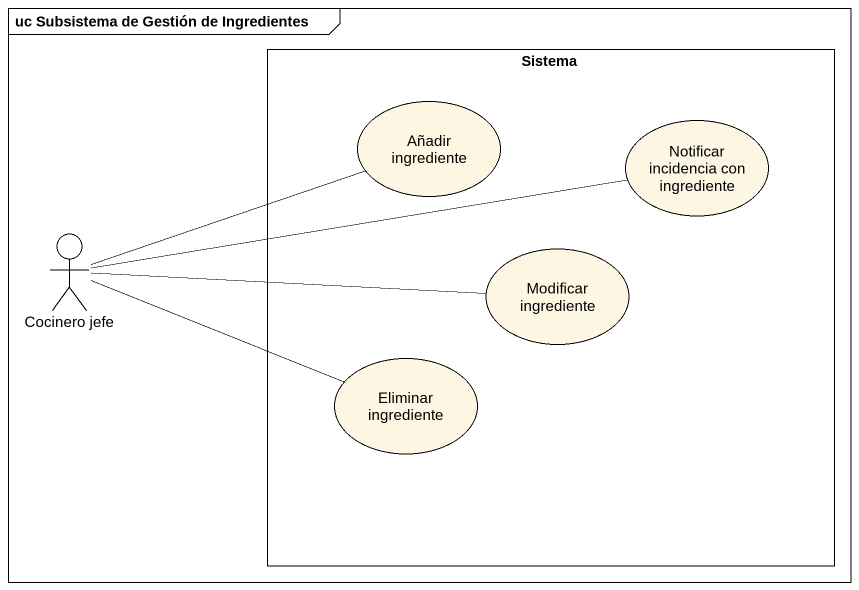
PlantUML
@startuml
mainframe uc Subsistema de Gestión de Ingredientes
rectangle Sistema {
  usecase "Añadir ingrediente" as Añadir_ingrediente
  usecase "Notificar incidencia con ingrediente" as Notificar_incidencia_con
  usecase "Modificar ingrediente" as Modificar_ingrediente
  usecase "Eliminar ingrediente" as Eliminar_ingrediente
}
actor "Cocinero jefe" as Cocinero_jefe
Cocinero_jefe -right- Añadir_ingrediente
Cocinero_jefe -right- Notificar_incidencia_con
Cocinero_jefe -right- Modificar_ingrediente
Cocinero_jefe -right- Eliminar_ingrediente
@enduml
